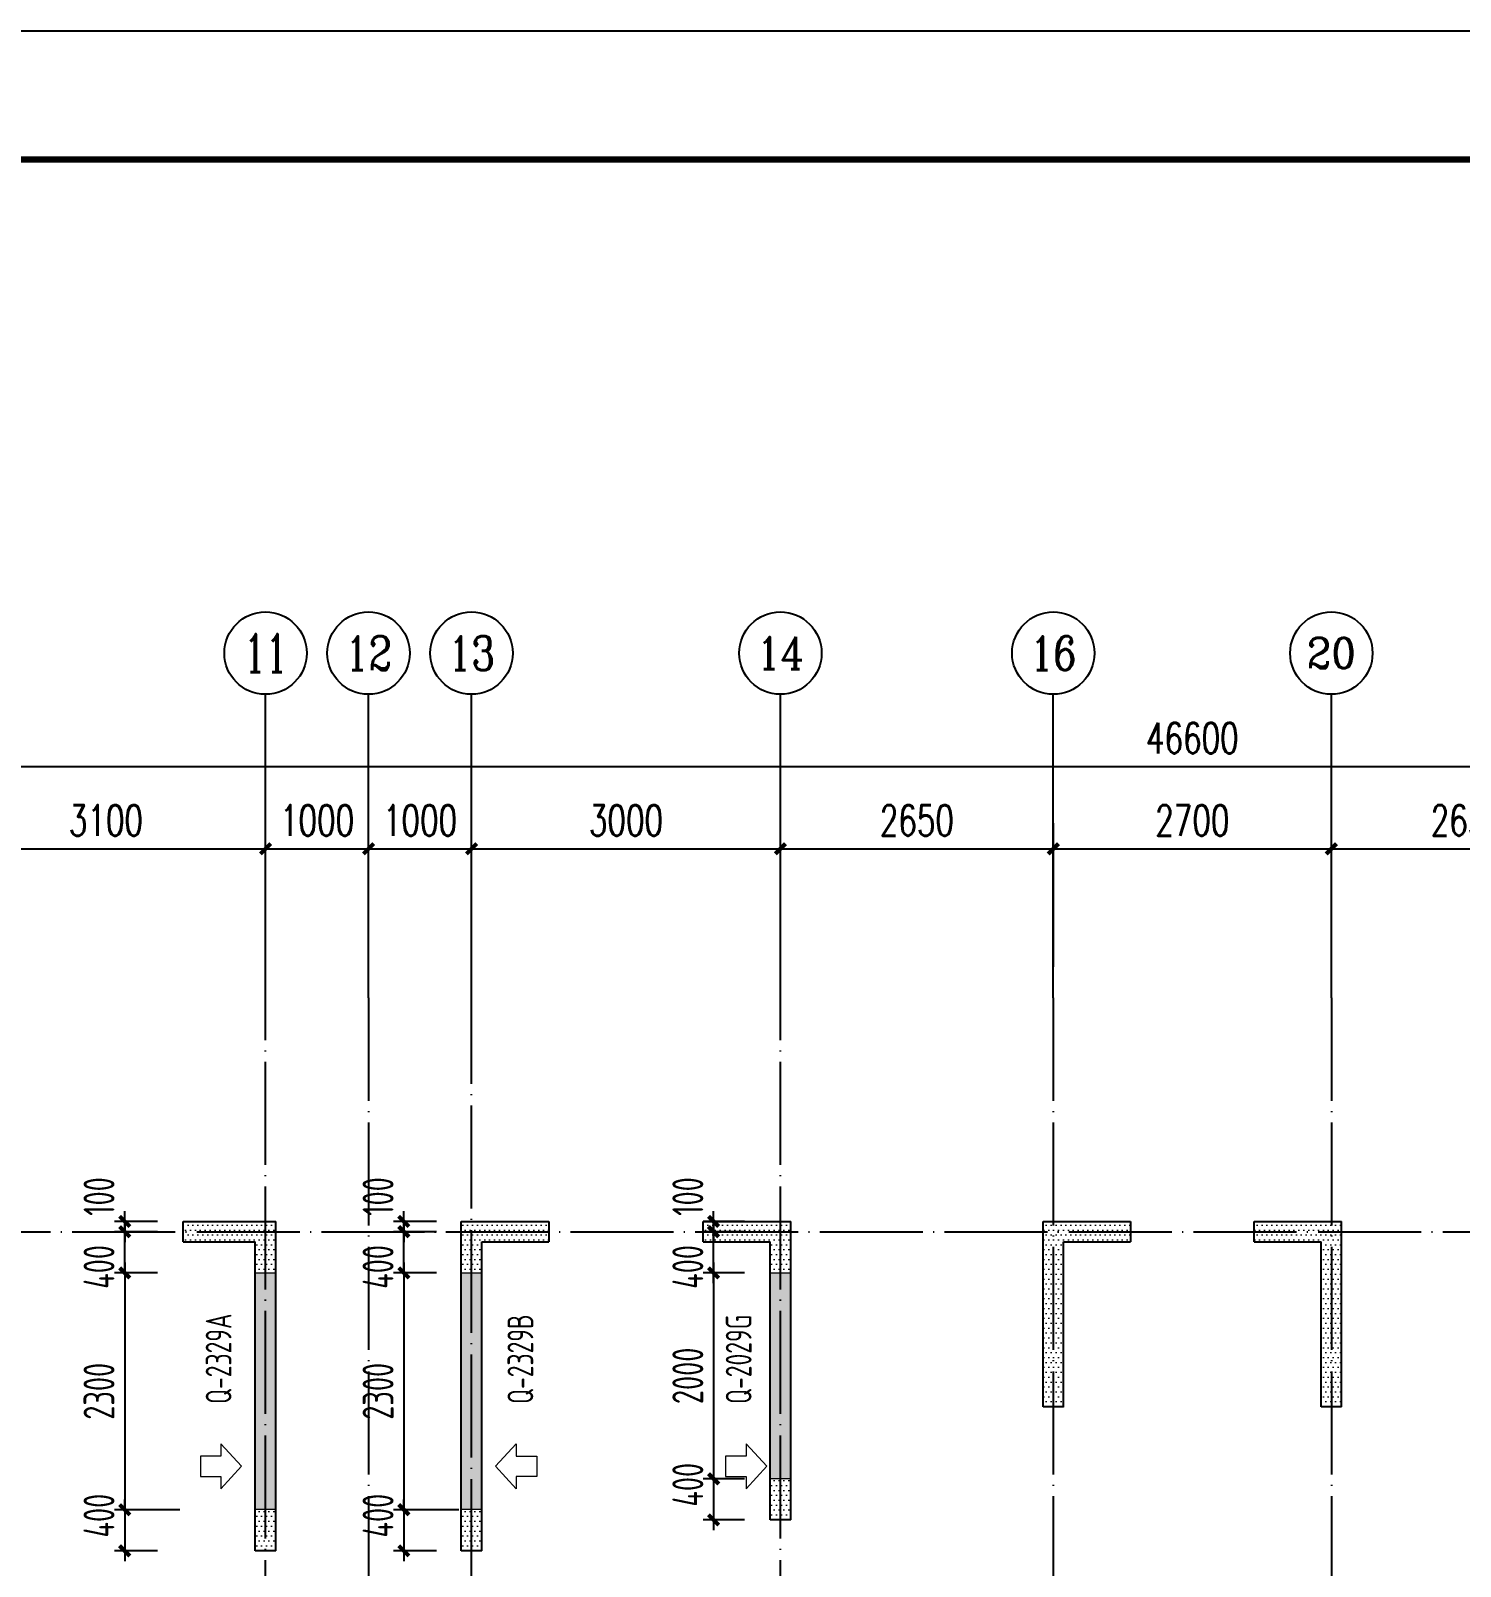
# Model space of a CAD drawing. Extents: x -85320 to 1679916, y -1321939 to 627.
# Drawn here: x 1120839 to 1134721, y -764159 to -749243 of the extents above; entities that cross this region are included whole.
import ezdxf
from ezdxf.enums import TextEntityAlignment as Align

# ---------------------------------------------------------------- set-up
doc = ezdxf.new("R2010")
doc.units = 0
doc.header["$LTSCALE"] = 1000
doc.linetypes.add('DOTE', pattern=[2.42, 2, -0.2, 0.02, -0.2])
for name, color, linetype in [('AXIS', 3, 'Continuous'), ('AXIS_TEXT', 7, 'Continuous'), ('BORDER', 7, 'Continuous'), ('DOTE', 1, 'DOTE'), ('G-06墙-01砼墙', 50, 'Continuous'), ('打印线框', 7, 'Continuous'), ('拉模', 7, 'Continuous')]:
    doc.layers.add(name, color=color, linetype=linetype)
for name, color, linetype, lineweight in [('DIM', 3, 'Continuous', 0), ('WCOL', 7, 'Continuous', 0), ('WCOL_DE_DIM', 3, 'Continuous', 0), ('WCOL_HATCH', 251, 'Continuous', 0), ('预制墙标注', 2, 'Continuous', 18)]:
    doc.layers.add(name, color=color, linetype=linetype, lineweight=lineweight)
doc.styles.add('_TCH_AXIS', font='COMPLEX', dxfattribs={"bigfont": 'GBCBIG'})
doc.styles.add('_TCH_DIM_T3', font='SIMPLEX', dxfattribs={"width": 0.705882, "bigfont": 'GBCBIG'})
doc.styles.add('COMPLEX', font='COMPLEX')
doc.styles.add('TSSD_Dimension', font='tssdeng.shx', dxfattribs={"width": 0.7, "bigfont": 'hztxt.shx'})
doc.styles.add('样式 1', font='yjkeng.shx', dxfattribs={"width": 0.7, "bigfont": 'yjkchn.shx'})
doc.dimstyles.new('_TCH_ARCH&&100', dxfattribs={"dimtxt": 297.5, "dimasz": 100, "dimexe": 250, "dimexo": 300, "dimgap": 126.25, "dimtad": 1, "dimdec": 0, "dimzin": 0, "dimdsep": 46, "dimtxsty": '_TCH_DIM_T3', "dimblk": 'ARCHTICK', "dimcen": 0.09, "dimclrt": 7, "dimazin": 2, "dimtfac": 1, "dimtdec": 0, "dimtix": 1, "dimtmove": 2, "dimatfit": 3, "dimfxl": 1, "dimtolj": 1, "dimtzin": 0, "dimarcsym": 0})
doc.dimstyles.new('TSSD_100_100', dxfattribs={"dimtxt": 300, "dimasz": 100, "dimexe": 100, "dimexo": 250, "dimgap": 100, "dimtad": 1, "dimdec": 0, "dimzin": 0, "dimdsep": 46, "dimtxsty": 'TSSD_Dimension', "dimblk": 'ARCHTICK', "dimblk1": 'ARCHTICK', "dimblk2": 'ARCHTICK', "dimcen": 0, "dimdle": 100, "dimclrt": 7, "dimadec": 0, "dimazin": 0, "dimtfac": 1, "dimtdec": 0, "dimtix": 1, "dimtmove": 2, "dimatfit": 3, "dimfxl": 1, "dimtolj": 1, "dimtzin": 0, "dimarcsym": 0})
pattern_1 = [(0, (-5587162.457, -549027.714), (23.8125, 47.625), [0, -47.625])]
pattern_2 = [(0, (-5587162.457, -547627.714), (23.8125, 47.625), [0, -47.625])]

# ---------------------------------------------------------------- blocks, each defined once
blk = doc.blocks.new('_ArchTick')
at = {"color": 0, "linetype": 'ByBlock', "const_width": 0.4}
blk.add_lwpolyline([(-0.5, -0.5), (0.5, 0.5)], dxfattribs=at)
blk = doc.blocks.new('*D71')
at = {"layer": 'Defpoints', "color": 0, "transparency": 16777216}
for p in [(1122319, -760809), (1121752, -760909), (1122319, -760909)]:
    blk.add_point(p, dxfattribs=at)
at = {"layer": 'DIM', "color": 0, "lineweight": -2, "transparency": 16777216}
for p, q in [((1122069, -760809), (1121652, -760809)), ((1121752, -760809), (1121752, -760709)), ((1121752, -760809), (1121752, -760909)), ((1122069, -760909), (1121652, -760909)), ((1121752, -760909), (1121752, -761009))]:
    blk.add_line(p, q, dxfattribs=at)
at = {"layer": 'DIM', "color": 0, "lineweight": -2, "transparency": 16777216, "xscale": 100, "yscale": 100, "zscale": 100}
for p, rotation in [((1121752, -760809), 270), ((1121752, -760909), 90)]:
    blk.add_blockref('_ArchTick', p, dxfattribs=dict(at, rotation=rotation))
at = {"layer": 'DIM', "color": 7, "transparency": 16777216, "insert": (1121502, -760567), "char_height": 300, "attachment_point": 5, "rotation": 90, "style": 'TSSD_Dimension'}
blk.add_mtext('\\A1;100', dxfattribs=at)
blk = doc.blocks.new('*D72')
at = {"layer": 'Defpoints', "color": 0, "transparency": 16777216}
for p in [(1122319, -761309), (1121752, -763609), (1122536, -763609)]:
    blk.add_point(p, dxfattribs=at)
at = {"layer": 'DIM', "color": 0, "lineweight": -2, "transparency": 16777216}
for p, q in [((1121752, -761209), (1121752, -763709)), ((1122069, -761309), (1121652, -761309)), ((1122286, -763609), (1121652, -763609))]:
    blk.add_line(p, q, dxfattribs=at)
at = {"layer": 'DIM', "color": 0, "lineweight": -2, "transparency": 16777216, "xscale": 100, "yscale": 100, "zscale": 100}
for p, rotation in [((1121752, -761309), 90), ((1121752, -763609), 270)]:
    blk.add_blockref('_ArchTick', p, dxfattribs=dict(at, rotation=rotation))
at = {"layer": 'DIM', "color": 7, "transparency": 16777216, "insert": (1121502, -762459), "char_height": 300, "attachment_point": 5, "rotation": 90, "style": 'TSSD_Dimension'}
blk.add_mtext('\\A1;2300', dxfattribs=at)
blk = doc.blocks.new('*D20')
at = {"layer": 'AXIS', "color": 0, "lineweight": -2, "transparency": 16777216}
for p, q in [((1474030, -331265), (1474030, -329867)), ((1477130, -331265), (1477130, -329867)), ((1474030, -330117), (1477130, -330117))]:
    blk.add_line(p, q, dxfattribs=at)
at = {"layer": 'Defpoints', "color": 0, "transparency": 16777216}
for p in [(1477130, -330117), (1474030, -331565), (1477130, -331565)]:
    blk.add_point(p, dxfattribs=at)
at = {"layer": 'AXIS', "color": 0, "lineweight": -2, "transparency": 16777216, "xscale": 100, "yscale": 100, "zscale": 100, "rotation": 180}
blk.add_blockref('_ArchTick', (1474030, -330117), dxfattribs=at)
at = {"layer": 'AXIS', "color": 0, "lineweight": -2, "transparency": 16777216, "xscale": 100, "yscale": 100, "zscale": 100}
blk.add_blockref('_ArchTick', (1477130, -330117), dxfattribs=at)
at = {"layer": 'AXIS', "color": 7, "transparency": 16777216, "insert": (1475580, -329842), "char_height": 297.5, "attachment_point": 5, "style": '_TCH_DIM_T3'}
blk.add_mtext('\\A1;3100', dxfattribs=at)
blk = doc.blocks.new('*D21')
at = {"layer": 'AXIS', "color": 0, "lineweight": -2, "transparency": 16777216}
for p, q in [((1477130, -331265), (1477130, -329867)), ((1478130, -331265), (1478130, -329867)), ((1477130, -330117), (1478130, -330117))]:
    blk.add_line(p, q, dxfattribs=at)
at = {"layer": 'Defpoints', "color": 0, "transparency": 16777216}
for p in [(1478130, -330117), (1477130, -331565), (1478130, -331565)]:
    blk.add_point(p, dxfattribs=at)
at = {"layer": 'AXIS', "color": 0, "lineweight": -2, "transparency": 16777216, "xscale": 100, "yscale": 100, "zscale": 100, "rotation": 180}
blk.add_blockref('_ArchTick', (1477130, -330117), dxfattribs=at)
at = {"layer": 'AXIS', "color": 0, "lineweight": -2, "transparency": 16777216, "xscale": 100, "yscale": 100, "zscale": 100}
blk.add_blockref('_ArchTick', (1478130, -330117), dxfattribs=at)
at = {"layer": 'AXIS', "color": 7, "transparency": 16777216, "insert": (1477630, -329842), "char_height": 297.5, "attachment_point": 5, "style": '_TCH_DIM_T3'}
blk.add_mtext('\\A1;1000', dxfattribs=at)
blk = doc.blocks.new('*D22')
at = {"layer": 'AXIS', "color": 0, "lineweight": -2, "transparency": 16777216}
for p, q in [((1478130, -331265), (1478130, -329867)), ((1479130, -331265), (1479130, -329867)), ((1478130, -330117), (1479130, -330117))]:
    blk.add_line(p, q, dxfattribs=at)
at = {"layer": 'Defpoints', "color": 0, "transparency": 16777216}
for p in [(1479130, -330117), (1478130, -331565), (1479130, -331565)]:
    blk.add_point(p, dxfattribs=at)
at = {"layer": 'AXIS', "color": 0, "lineweight": -2, "transparency": 16777216, "xscale": 100, "yscale": 100, "zscale": 100, "rotation": 180}
blk.add_blockref('_ArchTick', (1478130, -330117), dxfattribs=at)
at = {"layer": 'AXIS', "color": 0, "lineweight": -2, "transparency": 16777216, "xscale": 100, "yscale": 100, "zscale": 100}
blk.add_blockref('_ArchTick', (1479130, -330117), dxfattribs=at)
at = {"layer": 'AXIS', "color": 7, "transparency": 16777216, "insert": (1478630, -329842), "char_height": 297.5, "attachment_point": 5, "style": '_TCH_DIM_T3'}
blk.add_mtext('\\A1;1000', dxfattribs=at)
blk = doc.blocks.new('*D23')
at = {"layer": 'AXIS', "color": 0, "lineweight": -2, "transparency": 16777216}
for p, q in [((1479130, -331265), (1479130, -329867)), ((1482130, -331265), (1482130, -329867)), ((1479130, -330117), (1482130, -330117))]:
    blk.add_line(p, q, dxfattribs=at)
at = {"layer": 'Defpoints', "color": 0, "transparency": 16777216}
for p in [(1482130, -330117), (1479130, -331565), (1482130, -331565)]:
    blk.add_point(p, dxfattribs=at)
at = {"layer": 'AXIS', "color": 0, "lineweight": -2, "transparency": 16777216, "xscale": 100, "yscale": 100, "zscale": 100, "rotation": 180}
blk.add_blockref('_ArchTick', (1479130, -330117), dxfattribs=at)
at = {"layer": 'AXIS', "color": 0, "lineweight": -2, "transparency": 16777216, "xscale": 100, "yscale": 100, "zscale": 100}
blk.add_blockref('_ArchTick', (1482130, -330117), dxfattribs=at)
at = {"layer": 'AXIS', "color": 7, "transparency": 16777216, "insert": (1480630, -329842), "char_height": 297.5, "attachment_point": 5, "style": '_TCH_DIM_T3'}
blk.add_mtext('\\A1;3000', dxfattribs=at)
blk = doc.blocks.new('*D24')
at = {"layer": 'AXIS', "color": 0, "lineweight": -2, "transparency": 16777216}
for p, q in [((1482130, -331265), (1482130, -329867)), ((1484780, -331265), (1484780, -329867)), ((1482130, -330117), (1484780, -330117))]:
    blk.add_line(p, q, dxfattribs=at)
at = {"layer": 'Defpoints', "color": 0, "transparency": 16777216}
for p in [(1484780, -330117), (1482130, -331565), (1484780, -331565)]:
    blk.add_point(p, dxfattribs=at)
at = {"layer": 'AXIS', "color": 0, "lineweight": -2, "transparency": 16777216, "xscale": 100, "yscale": 100, "zscale": 100, "rotation": 180}
blk.add_blockref('_ArchTick', (1482130, -330117), dxfattribs=at)
at = {"layer": 'AXIS', "color": 0, "lineweight": -2, "transparency": 16777216, "xscale": 100, "yscale": 100, "zscale": 100}
blk.add_blockref('_ArchTick', (1484780, -330117), dxfattribs=at)
at = {"layer": 'AXIS', "color": 7, "transparency": 16777216, "insert": (1483455, -329842), "char_height": 297.5, "attachment_point": 5, "style": '_TCH_DIM_T3'}
blk.add_mtext('\\A1;2650', dxfattribs=at)
blk = doc.blocks.new('*D25')
at = {"layer": 'AXIS', "color": 0, "lineweight": -2, "transparency": 16777216}
for p, q in [((1484780, -331265), (1484780, -329867)), ((1487480, -331265), (1487480, -329867)), ((1484780, -330117), (1487480, -330117))]:
    blk.add_line(p, q, dxfattribs=at)
at = {"layer": 'Defpoints', "color": 0, "transparency": 16777216}
for p in [(1487480, -330117), (1484780, -331565), (1487480, -331565)]:
    blk.add_point(p, dxfattribs=at)
at = {"layer": 'AXIS', "color": 0, "lineweight": -2, "transparency": 16777216, "xscale": 100, "yscale": 100, "zscale": 100, "rotation": 180}
blk.add_blockref('_ArchTick', (1484780, -330117), dxfattribs=at)
at = {"layer": 'AXIS', "color": 0, "lineweight": -2, "transparency": 16777216, "xscale": 100, "yscale": 100, "zscale": 100}
blk.add_blockref('_ArchTick', (1487480, -330117), dxfattribs=at)
at = {"layer": 'AXIS', "color": 7, "transparency": 16777216, "insert": (1486130, -329842), "char_height": 297.5, "attachment_point": 5, "style": '_TCH_DIM_T3'}
blk.add_mtext('\\A1;2700', dxfattribs=at)
blk = doc.blocks.new('*D26')
at = {"layer": 'AXIS', "color": 0, "lineweight": -2, "transparency": 16777216}
for p, q in [((1487480, -331265), (1487480, -329867)), ((1490130, -331265), (1490130, -329867)), ((1487480, -330117), (1490130, -330117))]:
    blk.add_line(p, q, dxfattribs=at)
at = {"layer": 'Defpoints', "color": 0, "transparency": 16777216}
for p in [(1490130, -330117), (1487480, -331565), (1490130, -331565)]:
    blk.add_point(p, dxfattribs=at)
at = {"layer": 'AXIS', "color": 0, "lineweight": -2, "transparency": 16777216, "xscale": 100, "yscale": 100, "zscale": 100, "rotation": 180}
blk.add_blockref('_ArchTick', (1487480, -330117), dxfattribs=at)
at = {"layer": 'AXIS', "color": 0, "lineweight": -2, "transparency": 16777216, "xscale": 100, "yscale": 100, "zscale": 100}
blk.add_blockref('_ArchTick', (1490130, -330117), dxfattribs=at)
at = {"layer": 'AXIS', "color": 7, "transparency": 16777216, "insert": (1488805, -329842), "char_height": 297.5, "attachment_point": 5, "style": '_TCH_DIM_T3'}
blk.add_mtext('\\A1;2650', dxfattribs=at)
blk = doc.blocks.new('_AXISO')
blk.add_circle((0, 0), 0.5)
at = {"layer": 'AXIS_TEXT', "style": 'COMPLEX', "width": 1.041667}
blk.add_attdef('A', text='', height=0.56, dxfattribs=at).set_placement((-0.25, -0.28), (0.25, -0.28), align=Align.FIT)
blk = doc.blocks.new('*D45')
at = {"layer": 'AXIS', "color": 0, "lineweight": -2, "transparency": 16777216}
for p, q in [((1462830, -331265), (1462830, -329067)), ((1509430, -331265), (1509430, -329067)), ((1462830, -329317), (1509430, -329317))]:
    blk.add_line(p, q, dxfattribs=at)
at = {"layer": 'Defpoints', "color": 0, "transparency": 16777216}
for p in [(1509430, -329317), (1462830, -331565), (1509430, -331565)]:
    blk.add_point(p, dxfattribs=at)
at = {"layer": 'AXIS', "color": 0, "lineweight": -2, "transparency": 16777216, "xscale": 100, "yscale": 100, "zscale": 100, "rotation": 180}
blk.add_blockref('_ArchTick', (1462830, -329317), dxfattribs=at)
at = {"layer": 'AXIS', "color": 0, "lineweight": -2, "transparency": 16777216, "xscale": 100, "yscale": 100, "zscale": 100}
blk.add_blockref('_ArchTick', (1509430, -329317), dxfattribs=at)
at = {"layer": 'AXIS', "color": 7, "transparency": 16777216, "insert": (1486130, -329042), "char_height": 297.5, "attachment_point": 5, "style": '_TCH_DIM_T3'}
blk.add_mtext('\\A1;46600', dxfattribs=at)
blk = doc.blocks.new('*D115')
at = {"layer": 'Defpoints', "color": 0, "transparency": 16777216}
for p in [(1121752, -760909), (1122319, -760909), (1122319, -761309)]:
    blk.add_point(p, dxfattribs=at)
at = {"layer": 'DIM', "color": 0, "lineweight": -2, "transparency": 16777216}
for p, q in [((1121752, -760909), (1121752, -760809)), ((1122069, -760909), (1121652, -760909)), ((1121752, -761309), (1121752, -760909)), ((1122069, -761309), (1121652, -761309)), ((1121752, -761309), (1121752, -761409))]:
    blk.add_line(p, q, dxfattribs=at)
at = {"layer": 'DIM', "color": 0, "lineweight": -2, "transparency": 16777216, "xscale": 100, "yscale": 100, "zscale": 100}
for p, rotation in [((1121752, -760909), 270), ((1121752, -761309), 90)]:
    blk.add_blockref('_ArchTick', p, dxfattribs=dict(at, rotation=rotation))
at = {"layer": 'DIM', "color": 7, "transparency": 16777216, "insert": (1121502, -761251), "char_height": 300, "attachment_point": 5, "rotation": 90, "style": 'TSSD_Dimension'}
blk.add_mtext('\\A1;400', dxfattribs=at)
blk = doc.blocks.new('*D116')
at = {"layer": 'Defpoints', "color": 0, "transparency": 16777216}
for p in [(1122319, -763609), (1121752, -764009), (1122319, -764009)]:
    blk.add_point(p, dxfattribs=at)
at = {"layer": 'DIM', "color": 0, "lineweight": -2, "transparency": 16777216}
for p, q in [((1121752, -763609), (1121752, -763509)), ((1122069, -763609), (1121652, -763609)), ((1121752, -763609), (1121752, -764009)), ((1122069, -764009), (1121652, -764009)), ((1121752, -764009), (1121752, -764109))]:
    blk.add_line(p, q, dxfattribs=at)
at = {"layer": 'DIM', "color": 0, "lineweight": -2, "transparency": 16777216, "xscale": 100, "yscale": 100, "zscale": 100}
for p, rotation in [((1121752, -763609), 270), ((1121752, -764009), 90)]:
    blk.add_blockref('_ArchTick', p, dxfattribs=dict(at, rotation=rotation))
at = {"layer": 'DIM', "color": 7, "transparency": 16777216, "insert": (1121502, -763667), "char_height": 300, "attachment_point": 5, "rotation": 90, "style": 'TSSD_Dimension'}
blk.add_mtext('\\A1;400', dxfattribs=at)
blk = doc.blocks.new('*D117')
at = {"layer": 'Defpoints', "color": 0, "transparency": 16777216}
for p in [(1128019, -760809), (1127470, -760909), (1128019, -760909)]:
    blk.add_point(p, dxfattribs=at)
at = {"layer": 'DIM', "color": 0, "lineweight": -2, "transparency": 16777216}
for p, q in [((1127769, -760809), (1127370, -760809)), ((1127470, -760809), (1127470, -760709)), ((1127470, -760809), (1127470, -760909)), ((1127769, -760909), (1127370, -760909)), ((1127470, -760909), (1127470, -761009))]:
    blk.add_line(p, q, dxfattribs=at)
at = {"layer": 'DIM', "color": 0, "lineweight": -2, "transparency": 16777216, "xscale": 100, "yscale": 100, "zscale": 100}
for p, rotation in [((1127470, -760809), 270), ((1127470, -760909), 90)]:
    blk.add_blockref('_ArchTick', p, dxfattribs=dict(at, rotation=rotation))
at = {"layer": 'DIM', "color": 7, "transparency": 16777216, "insert": (1127220, -760567), "char_height": 300, "attachment_point": 5, "rotation": 90, "style": 'TSSD_Dimension'}
blk.add_mtext('\\A1;100', dxfattribs=at)
blk = doc.blocks.new('*D118')
at = {"layer": 'Defpoints', "color": 0, "transparency": 16777216}
for p in [(1128019, -761309), (1127470, -763309), (1128019, -763309)]:
    blk.add_point(p, dxfattribs=at)
at = {"layer": 'DIM', "color": 0, "lineweight": -2, "transparency": 16777216}
for p, q in [((1127470, -761209), (1127470, -763409)), ((1127769, -761309), (1127370, -761309)), ((1127769, -763309), (1127370, -763309))]:
    blk.add_line(p, q, dxfattribs=at)
at = {"layer": 'DIM', "color": 0, "lineweight": -2, "transparency": 16777216, "xscale": 100, "yscale": 100, "zscale": 100}
for p, rotation in [((1127470, -761309), 90), ((1127470, -763309), 270)]:
    blk.add_blockref('_ArchTick', p, dxfattribs=dict(at, rotation=rotation))
at = {"layer": 'DIM', "color": 7, "transparency": 16777216, "insert": (1127220, -762309), "char_height": 300, "attachment_point": 5, "rotation": 90, "style": 'TSSD_Dimension'}
blk.add_mtext('\\A1;2000', dxfattribs=at)
blk = doc.blocks.new('*D119')
at = {"layer": 'Defpoints', "color": 0, "transparency": 16777216}
for p in [(1127470, -760909), (1128019, -760909), (1128019, -761309)]:
    blk.add_point(p, dxfattribs=at)
at = {"layer": 'DIM', "color": 0, "lineweight": -2, "transparency": 16777216}
for p, q in [((1127470, -761409), (1127470, -760809)), ((1127769, -760909), (1127370, -760909)), ((1127769, -761309), (1127370, -761309))]:
    blk.add_line(p, q, dxfattribs=at)
at = {"layer": 'DIM', "color": 0, "lineweight": -2, "transparency": 16777216, "xscale": 100, "yscale": 100, "zscale": 100}
for p, rotation in [((1127470, -760909), 90), ((1127470, -761309), 270)]:
    blk.add_blockref('_ArchTick', p, dxfattribs=dict(at, rotation=rotation))
at = {"layer": 'DIM', "color": 7, "transparency": 16777216, "insert": (1127220, -761251), "char_height": 300, "attachment_point": 5, "rotation": 90, "style": 'TSSD_Dimension'}
blk.add_mtext('\\A1;400', dxfattribs=at)
blk = doc.blocks.new('*D120')
at = {"layer": 'Defpoints', "color": 0, "transparency": 16777216}
for p in [(1128019, -763309), (1127470, -763709), (1128019, -763709)]:
    blk.add_point(p, dxfattribs=at)
at = {"layer": 'DIM', "color": 0, "lineweight": -2, "transparency": 16777216}
for p, q in [((1127470, -763209), (1127470, -763809)), ((1127769, -763309), (1127370, -763309)), ((1127769, -763709), (1127370, -763709))]:
    blk.add_line(p, q, dxfattribs=at)
at = {"layer": 'DIM', "color": 0, "lineweight": -2, "transparency": 16777216, "xscale": 100, "yscale": 100, "zscale": 100}
for p, rotation in [((1127470, -763309), 90), ((1127470, -763709), 270)]:
    blk.add_blockref('_ArchTick', p, dxfattribs=dict(at, rotation=rotation))
at = {"layer": 'DIM', "color": 7, "transparency": 16777216, "insert": (1127220, -763367), "char_height": 300, "attachment_point": 5, "rotation": 90, "style": 'TSSD_Dimension'}
blk.add_mtext('\\A1;400', dxfattribs=at)
blk = doc.blocks.new('*D121')
at = {"layer": 'Defpoints', "color": 0, "transparency": 16777216}
for p in [(1125029, -760809), (1124462, -760909), (1125029, -760909)]:
    blk.add_point(p, dxfattribs=at)
at = {"layer": 'DIM', "color": 0, "lineweight": -2, "transparency": 16777216}
for p, q in [((1124779, -760809), (1124362, -760809)), ((1124462, -760809), (1124462, -760709)), ((1124462, -760809), (1124462, -760909)), ((1124779, -760909), (1124362, -760909)), ((1124462, -760909), (1124462, -761009))]:
    blk.add_line(p, q, dxfattribs=at)
at = {"layer": 'DIM', "color": 0, "lineweight": -2, "transparency": 16777216, "xscale": 100, "yscale": 100, "zscale": 100}
for p, rotation in [((1124462, -760809), 270), ((1124462, -760909), 90)]:
    blk.add_blockref('_ArchTick', p, dxfattribs=dict(at, rotation=rotation))
at = {"layer": 'DIM', "color": 7, "transparency": 16777216, "insert": (1124212, -760567), "char_height": 300, "attachment_point": 5, "rotation": 90, "style": 'TSSD_Dimension'}
blk.add_mtext('\\A1;100', dxfattribs=at)
blk = doc.blocks.new('*D122')
at = {"layer": 'Defpoints', "color": 0, "transparency": 16777216}
for p in [(1125029, -761309), (1124462, -763609), (1125246, -763609)]:
    blk.add_point(p, dxfattribs=at)
at = {"layer": 'DIM', "color": 0, "lineweight": -2, "transparency": 16777216}
for p, q in [((1124462, -761209), (1124462, -763709)), ((1124779, -761309), (1124362, -761309)), ((1124996, -763609), (1124362, -763609))]:
    blk.add_line(p, q, dxfattribs=at)
at = {"layer": 'DIM', "color": 0, "lineweight": -2, "transparency": 16777216, "xscale": 100, "yscale": 100, "zscale": 100}
for p, rotation in [((1124462, -761309), 90), ((1124462, -763609), 270)]:
    blk.add_blockref('_ArchTick', p, dxfattribs=dict(at, rotation=rotation))
at = {"layer": 'DIM', "color": 7, "transparency": 16777216, "insert": (1124212, -762459), "char_height": 300, "attachment_point": 5, "rotation": 90, "style": 'TSSD_Dimension'}
blk.add_mtext('\\A1;2300', dxfattribs=at)
blk = doc.blocks.new('*D123')
at = {"layer": 'Defpoints', "color": 0, "transparency": 16777216}
for p in [(1124462, -760909), (1125029, -760909), (1125029, -761309)]:
    blk.add_point(p, dxfattribs=at)
at = {"layer": 'DIM', "color": 0, "lineweight": -2, "transparency": 16777216}
for p, q in [((1124462, -760909), (1124462, -760809)), ((1124779, -760909), (1124362, -760909)), ((1124462, -761309), (1124462, -760909)), ((1124779, -761309), (1124362, -761309)), ((1124462, -761309), (1124462, -761409))]:
    blk.add_line(p, q, dxfattribs=at)
at = {"layer": 'DIM', "color": 0, "lineweight": -2, "transparency": 16777216, "xscale": 100, "yscale": 100, "zscale": 100}
for p, rotation in [((1124462, -760909), 270), ((1124462, -761309), 90)]:
    blk.add_blockref('_ArchTick', p, dxfattribs=dict(at, rotation=rotation))
at = {"layer": 'DIM', "color": 7, "transparency": 16777216, "insert": (1124212, -761251), "char_height": 300, "attachment_point": 5, "rotation": 90, "style": 'TSSD_Dimension'}
blk.add_mtext('\\A1;400', dxfattribs=at)
blk = doc.blocks.new('*D124')
at = {"layer": 'Defpoints', "color": 0, "transparency": 16777216}
for p in [(1125029, -763609), (1124462, -764009), (1125029, -764009)]:
    blk.add_point(p, dxfattribs=at)
at = {"layer": 'DIM', "color": 0, "lineweight": -2, "transparency": 16777216}
for p, q in [((1124462, -763609), (1124462, -763509)), ((1124779, -763609), (1124362, -763609)), ((1124462, -763609), (1124462, -764009)), ((1124779, -764009), (1124362, -764009)), ((1124462, -764009), (1124462, -764109))]:
    blk.add_line(p, q, dxfattribs=at)
at = {"layer": 'DIM', "color": 0, "lineweight": -2, "transparency": 16777216, "xscale": 100, "yscale": 100, "zscale": 100}
for p, rotation in [((1124462, -763609), 270), ((1124462, -764009), 90)]:
    blk.add_blockref('_ArchTick', p, dxfattribs=dict(at, rotation=rotation))
at = {"layer": 'DIM', "color": 7, "transparency": 16777216, "insert": (1124212, -763667), "char_height": 300, "attachment_point": 5, "rotation": 90, "style": 'TSSD_Dimension'}
blk.add_mtext('\\A1;400', dxfattribs=at)
blk = doc.blocks.new('图框1')
at = {"layer": 'BORDER', "const_width": 50}
blk.add_lwpolyline([(1377779, -823089), (1377779, -783089), (1433679, -783089), (1433679, -823089)], close=True, dxfattribs=at)
blk = doc.blocks.new('GFHDF')
at = {"layer": 'AXIS'}
for p, q in [((1477129.7, -331564.7), (1477129.7, -328616.7)), ((1478129.7, -331564.7), (1478129.7, -328616.7)), ((1479129.7, -331564.7), (1479129.7, -328616.7)), ((1482129.7, -331564.7), (1482129.7, -328616.7)), ((1484779.7, -331564.7), (1484779.7, -328616.7)), ((1487479.7, -331564.7), (1487479.7, -328616.7))]:
    blk.add_line(p, q, dxfattribs=at)
at = {"layer": 'DOTE', "ltscale": 0.5}
for p, q in [((1477129.7, -339236.4), (1477129.7, -331564.7)), ((1478129.7, -331564.7), (1478129.7, -350197.9)), ((1479129.7, -339660.3), (1479129.7, -331564.7)), ((1482129.7, -339236.4), (1482129.7, -331564.7)), ((1484779.7, -331564.7), (1484779.7, -341636.4)), ((1487479.7, -331564.7), (1487479.7, -339236.4)), ((1460731.9, -333836.4), (1511216.4, -333836.4))]:
    blk.add_line(p, q, dxfattribs=at)
at = {"layer": 'AXIS'}
ref = blk.add_blockref('_AXISO', (1477129.7, -328216.7), dxfattribs=dict(at, xscale=800, yscale=800, zscale=800))
ref.add_attrib('A', '11', dxfattribs={"layer": 'AXIS_TEXT', "height": 368.76, "style": '_TCH_AXIS'}).set_placement((1476919, -328401.1), (1477340.4, -328401.1), align=Align.FIT)
ref = blk.add_blockref('_AXISO', (1478129.7, -328216.7), dxfattribs=dict(at, xscale=800, yscale=800, zscale=800))
ref.add_attrib('A', '12', dxfattribs={"layer": 'AXIS_TEXT', "height": 328.45, "style": '_TCH_AXIS'}).set_placement((1477902.9, -328380.9), (1478356.5, -328380.9), align=Align.FIT)
ref = blk.add_blockref('_AXISO', (1479129.7, -328216.7), dxfattribs=dict(at, xscale=800, yscale=800, zscale=800))
ref.add_attrib('A', '13', dxfattribs={"layer": 'AXIS_TEXT', "height": 328.45, "style": '_TCH_AXIS'}).set_placement((1478902.9, -328380.9), (1479356.5, -328380.9), align=Align.FIT)
ref = blk.add_blockref('_AXISO', (1482129.7, -328216.7), dxfattribs=dict(at, xscale=800, yscale=800, zscale=800))
ref.add_attrib('A', '14', dxfattribs={"layer": 'AXIS_TEXT', "height": 314.07, "style": '_TCH_AXIS'}).set_placement((1481897.9, -328373.7), (1482361.5, -328373.7), align=Align.FIT)
ref = blk.add_blockref('_AXISO', (1484779.7, -328216.7), dxfattribs=dict(at, xscale=800, yscale=800, zscale=800))
ref.add_attrib('A', '16', dxfattribs={"layer": 'AXIS_TEXT', "height": 328.45, "style": '_TCH_AXIS'}).set_placement((1484552.9, -328380.9), (1485006.5, -328380.9), align=Align.FIT)
ref = blk.add_blockref('_AXISO', (1487479.7, -328216.7), dxfattribs=dict(at, xscale=800, yscale=800, zscale=800))
ref.add_attrib('A', '20', dxfattribs={"layer": 'AXIS_TEXT', "height": 294.28, "style": '_TCH_AXIS'}).set_placement((1487241.5, -328363.8), (1487717.9, -328363.8), align=Align.FIT)
for p1, p2, distance, picture, middle in [((1462829.7, -331564.7), (1509429.7, -331564.7), 2248, '*D45', (1486129.7, -329041.7)), ((1474029.7, -331564.7), (1477129.7, -331564.7), 1448, '*D20', (1475579.7, -329841.7)), ((1477129.7, -331564.7), (1478129.7, -331564.7), 1448, '*D21', (1477629.7, -329841.7)), ((1478129.7, -331564.7), (1479129.7, -331564.7), 1448, '*D22', (1478629.7, -329841.7)), ((1479129.7, -331564.7), (1482129.7, -331564.7), 1448, '*D23', (1480629.7, -329841.7)), ((1482129.7, -331564.7), (1484779.7, -331564.7), 1448, '*D24', (1483454.7, -329841.7)), ((1484779.7, -331564.7), (1487479.7, -331564.7), 1448, '*D25', (1486129.7, -329841.7)), ((1487479.7, -331564.7), (1490129.7, -331564.7), 1448, '*D26', (1488804.7, -329841.7))]:
    dim = blk.add_aligned_dim(p1=p1, p2=p2, distance=distance, dimstyle='_TCH_ARCH&&100', dxfattribs=at)
    dim.commit()
    dim.dimension.update_dxf_attribs({"geometry": picture, "text_midpoint": middle})

msp = doc.modelspace()

# ---------------------------------------------------------------- hatches: boundary and pattern name
at = {"layer": 'WCOL_DE_DIM'}
h = msp.add_hatch(color=6, dxfattribs=at)
h.dxf.hatch_style = 1
h.paths.add_polyline_path([(1123019.043, -761308.84), (1123219.043, -761308.84), (1123219.043, -763608.84), (1123019.043, -763608.84)])
h = msp.add_hatch(color=6, dxfattribs=at)
h.dxf.hatch_style = 1
h.paths.add_polyline_path([(1125019.043, -761308.84), (1125219.043, -761308.84), (1125219.043, -763608.84), (1125019.043, -763608.84)])
h = msp.add_hatch(color=6, dxfattribs=at)
h.dxf.hatch_style = 1
h.paths.add_polyline_path([(1128019.045, -761308.84), (1128219.045, -761308.84), (1128219.045, -763308.84), (1128019.045, -763308.84)])
at = {"layer": 'WCOL_HATCH'}
h = msp.add_hatch(dxfattribs=at)
h.set_pattern_fill('DOTS', color=256, scale=30, style=0)
h.set_pattern_definition(pattern_2)
h.paths.add_polyline_path([(1122319.043, -760808.84), (1122319.043, -761008.84), (1123019.043, -761008.84), (1123019.043, -761308.84), (1123219.043, -761308.84), (1123219.043, -760808.84)], flags=0)
h = msp.add_hatch(dxfattribs=at)
h.set_pattern_fill('DOTS', color=256, scale=30, style=0)
h.set_pattern_definition(pattern_2)
h.paths.add_polyline_path([(1125869.045, -760808.84), (1125869.045, -761008.84), (1125219.045, -761008.84), (1125219.045, -761308.84), (1125019.045, -761308.84), (1125019.045, -760808.84)], flags=0)
h = msp.add_hatch(dxfattribs=at)
h.set_pattern_fill('DOTS', color=256, scale=30, style=0)
h.set_pattern_definition(pattern_2)
h.paths.add_polyline_path([(1127369.043, -760808.84), (1127369.043, -761008.84), (1128019.043, -761008.84), (1128019.043, -761308.84), (1128219.043, -761308.84), (1128219.043, -760808.84)], flags=0)
h = msp.add_hatch(dxfattribs=at)
h.set_pattern_fill('DOTS', color=256, scale=30, style=0)
h.set_pattern_definition(pattern_2)
h.paths.add_polyline_path([(1131519.043, -760808.84), (1131519.043, -761008.84), (1130869.043, -761008.84), (1130869.043, -761308.84), (1130669.043, -761308.84), (1130669.043, -760808.84)], flags=0)
h = msp.add_hatch(dxfattribs=at)
h.set_pattern_fill('DOTS', color=256, scale=30, style=0)
h.set_pattern_definition(pattern_2)
h.paths.add_polyline_path([(1132719.045, -760808.84), (1132719.045, -761008.84), (1133369.045, -761008.84), (1133369.045, -761308.84), (1133569.045, -761308.84), (1133569.045, -760808.84)], flags=0)
h = msp.add_hatch(dxfattribs=at)
h.set_pattern_fill('DOTS', color=256, scale=30, style=0)
h.set_pattern_definition(pattern_2)
h.paths.add_polyline_path([(1130669.043, -762608.84), (1130869.043, -762608.84), (1130869.044, -761308.84), (1130669.044, -761308.84)])
h = msp.add_hatch(dxfattribs=at)
h.set_pattern_fill('DOTS', color=256, scale=30, style=0)
h.set_pattern_definition(pattern_2)
h.paths.add_polyline_path([(1133569.045, -762608.84), (1133369.045, -762608.84), (1133369.044, -761308.84), (1133569.044, -761308.84)])
h = msp.add_hatch(dxfattribs=at)
h.set_pattern_fill('DOTS', color=256, scale=30, style=0)
h.set_pattern_definition([(0, (-5587162.457, -548727.714), (23.8125, 47.625), [0, -47.625])])
h.paths.add_polyline_path([(1128019.043, -763708.84), (1128219.043, -763708.84), (1128219.043, -763308.84), (1128019.043, -763308.84)], flags=0)
h = msp.add_hatch(dxfattribs=at)
h.set_pattern_fill('DOTS', color=256, scale=30, style=0)
h.set_pattern_definition(pattern_1)
h.paths.add_polyline_path([(1123019.043, -764008.84), (1123219.043, -764008.84), (1123219.043, -763608.84), (1123019.043, -763608.84)], flags=0)
h = msp.add_hatch(dxfattribs=at)
h.set_pattern_fill('DOTS', color=256, scale=30, style=0)
h.set_pattern_definition(pattern_1)
h.paths.add_polyline_path([(1125019.043, -764008.84), (1125219.043, -764008.84), (1125219.043, -763608.84), (1125019.043, -763608.84)], flags=0)

# ---------------------------------------------------------------- linework, layer by layer
at = {"layer": 'G-06墙-01砼墙'}
for p, q in [((1122319.043, -760808.84), (1123219.043, -760808.84)), ((1122319.043, -761008.84), (1122319.043, -760808.84)), ((1123219.043, -764008.84), (1123219.043, -760808.84)), ((1125019.043, -760808.84), (1125869.043, -760808.84)), ((1125019.043, -764008.84), (1125019.043, -760808.84)), ((1125869.043, -760808.84), (1125869.043, -761008.84)), ((1127369.043, -760808.84), (1128219.043, -760808.84)), ((1127369.043, -761008.84), (1127369.043, -760808.84)), ((1128219.043, -763708.84), (1128219.043, -760808.84)), ((1130669.043, -760808.84), (1131519.043, -760808.84)), ((1130669.043, -762608.84), (1130669.043, -760808.84)), ((1131519.043, -760808.84), (1131519.043, -761008.84)), ((1132719.043, -760808.84), (1133569.043, -760808.84)), ((1132719.043, -761008.84), (1132719.043, -760808.84)), ((1133569.043, -762608.84), (1133569.043, -760808.84)), ((1122319.043, -761008.84), (1123019.043, -761008.84)), ((1123019.043, -764008.84), (1123019.043, -761008.84)), ((1125219.043, -761008.84), (1125869.043, -761008.84)), ((1125219.043, -764008.84), (1125219.043, -761008.84)), ((1127369.043, -761008.84), (1128019.043, -761008.84)), ((1128019.043, -763708.84), (1128019.043, -761008.84)), ((1130869.043, -761008.84), (1131519.043, -761008.84)), ((1130869.043, -762608.84), (1130869.043, -761008.84)), ((1132719.043, -761008.84), (1133369.043, -761008.84)), ((1133369.043, -762608.84), (1133369.043, -761008.84)), ((1130869.043, -762608.84), (1130669.043, -762608.84)), ((1133569.043, -762608.84), (1133369.043, -762608.84)), ((1128219.043, -763708.84), (1128019.043, -763708.84)), ((1123219.043, -764008.84), (1123019.043, -764008.84)), ((1125219.043, -764008.84), (1125019.043, -764008.84))]:
    msp.add_line(p, q, dxfattribs=at)
at = {"layer": 'WCOL'}
for points in [[(1122686.038, -762967.853), (1122686.038, -763087.853), (1122486.038, -763087.853), (1122486.038, -763287.853), (1122686.038, -763287.853), (1122686.038, -763407.853), (1122886.038, -763187.853), (1122686.038, -762967.853)], [(1125552.05, -762967.853), (1125552.05, -763087.853), (1125752.05, -763087.853), (1125752.05, -763287.853), (1125552.05, -763287.853), (1125552.05, -763407.853), (1125352.05, -763187.853), (1125552.05, -762967.853)], [(1127786.038, -762967.853), (1127786.038, -763087.853), (1127586.038, -763087.853), (1127586.038, -763287.853), (1127786.038, -763287.853), (1127786.038, -763407.853), (1127986.038, -763187.853), (1127786.038, -762967.853)]]:
    msp.add_lwpolyline(points, dxfattribs=at)
at = {"layer": 'WCOL_DE_DIM'}
for points in [[(1123019.043, -761308.84), (1123219.043, -761308.84), (1123219.043, -763608.84), (1123019.043, -763608.84)], [(1125019.043, -761308.84), (1125219.043, -761308.84), (1125219.043, -763608.84), (1125019.043, -763608.84)], [(1128019.045, -761308.84), (1128219.045, -761308.84), (1128219.045, -763308.84), (1128019.045, -763308.84)]]:
    msp.add_lwpolyline(points, close=True, dxfattribs=at)
at = {"layer": '打印线框', "color": 1}
msp.add_lwpolyline([(1097839.778, -801778.774), (1097839.778, -749243.421), (1172139.778, -749243.421), (1172139.778, -801778.774)], close=True, dxfattribs=at)

# ---------------------------------------------------------------- block references
at = {"layer": 'AXIS'}
msp.add_blockref('GFHDF', (-354010.676, -427072.411), dxfattribs=at)
at = {"layer": '拉模', "color": 3, "xscale": 1.250841750841755, "yscale": 1.250841750841755, "zscale": 1.250841750841755}
msp.add_blockref('图框1', (-622416.55, 229025.771), dxfattribs=at)

# ---------------------------------------------------------------- texts
at = {"layer": '预制墙标注', "linetype": 'Continuous', "style": '样式 1', "width": 0.7}
for s, p in [('Q-2329A', (1122538.229, -762582.085)), ('Q-2329B', (1125468.933, -762582.085)), ('Q-2029G', (1127588.687, -762582.085))]:
    msp.add_text(s, height=250, rotation=90.0000025, dxfattribs=at).set_placement(p, align=Align.TOP_LEFT)

# ---------------------------------------------------------------- dimensions: what is measured, and where the dimension line sits
at = {"layer": 'DIM'}
for base, p1, p2, angle, picture, middle in [((1121751.972, -760908.84), (1122319.043, -760808.84), (1122319.043, -760908.84), 90, '*D71', (1121501.972, -760566.917)), ((1124461.927, -760908.84), (1125028.998, -760808.84), (1125028.998, -760908.84), 90, '*D121', (1124211.927, -760566.917)), ((1127469.797, -760908.84), (1128019.045, -760808.84), (1128019.045, -760908.84), 90, '*D117', (1127219.797, -760566.917)), ((1121751.972, -760908.84), (1122319.043, -761308.84), (1122319.043, -760908.84), 270.0000323, '*D115', (1121501.973, -761250.763)), ((1124461.927, -760908.84), (1125028.998, -761308.84), (1125028.998, -760908.84), 270.0000323, '*D123', (1124211.927, -761250.763)), ((1127469.797, -760908.84), (1128019.045, -761308.84), (1128019.045, -760908.84), 270, '*D119', (1127219.797, -761250.763)), ((1127469.797, -763708.839), (1128019.045, -763308.84), (1128019.045, -763708.839), 90, '*D120', (1127219.797, -763366.916)), ((1121751.972, -764008.84), (1122319.043, -763608.84), (1122319.043, -764008.84), 89.9999677, '*D116', (1121501.973, -763666.916)), ((1124461.927, -764008.84), (1125028.998, -763608.84), (1125028.998, -764008.84), 89.9999677, '*D124', (1124211.927, -763666.916))]:
    dim = msp.add_linear_dim(base=base, p1=p1, p2=p2, angle=angle, dimstyle='TSSD_100_100', dxfattribs=at)
    dim.commit()
    dim.dimension.update_dxf_attribs({"geometry": picture, "text_midpoint": middle, "dimtype": 160})
for base, p1, p2, picture, middle in [((1121751.972, -763608.84), (1122319.043, -761308.84), (1122536.265, -763608.84), '*D72', (1121501.972, -762458.84)), ((1124461.927, -763608.84), (1125028.998, -761308.84), (1125246.22, -763608.84), '*D122', (1124211.927, -762458.84)), ((1127469.797, -763308.84), (1128019.045, -761308.84), (1128019.045, -763308.84), '*D118', (1127219.797, -762308.84))]:
    dim = msp.add_linear_dim(base=base, p1=p1, p2=p2, angle=90, dimstyle='TSSD_100_100', dxfattribs=at)
    dim.commit()
    dim.dimension.update_dxf_attribs({"geometry": picture, "text_midpoint": middle})

doc.saveas('drawing.dxf')
